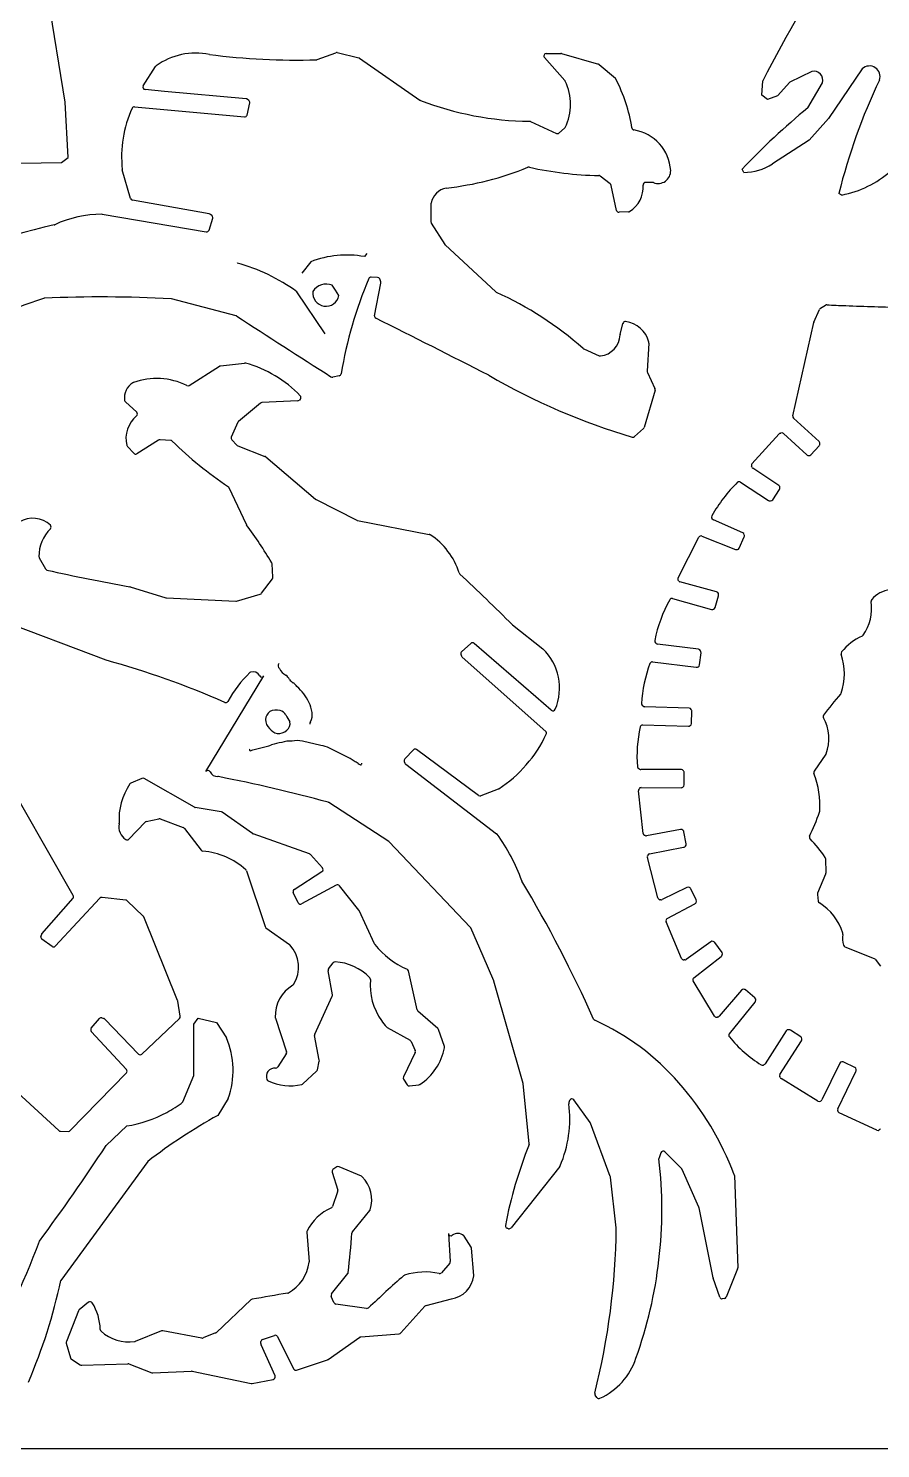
# Model space of a CAD drawing. Extents: x 0 to 821, y 0 to 548.
# Drawn here: x 156.1 to 296.6, y 0 to 234.2 of the extents above; entities that cross this region are included whole.
import ezdxf

# ---------------------------------------------------------------- set-up
doc = ezdxf.new("R2010")
doc.units = 0
doc.header["$MEASUREMENT"] = 0
doc.layers.add('WHITE', color=7, linetype='CONTINUOUS')

msp = doc.modelspace()

# ---------------------------------------------------------------- linework, layer by layer
at = {"layer": 'WHITE', "linetype": 'Continuous'}
for p, q in [((162.203925, 222.000281), (158.603925, 243.960281)), ((203.733925, 229.020281), (206.794169, 230.149639)), ((207.023925, 230.160281), (210.59412, 229.300037)), ((241.493925, 230.010281), (243.91399, 230.030002)), ((244.023925, 230.020281), (250.08407, 228.279803)), ((175.053925, 224.690281), (177.063924, 227.890281)), ((210.723925, 229.240281), (220.643514, 222.330351)), ((244.563925, 225.570281), (241.203685, 229.340042)), ((250.233925, 228.200281), (252.874324, 225.950081)), ((293.563739, 227.489689), (288.023925, 219.290281)), ((277.013925, 223.160281), (277.173925, 225.520281)), ((281.643925, 225.290281), (279.593925, 223.040281)), ((285.234225, 227.059962), (281.643925, 225.290281)), ((284.623671, 221.080207), (287.023925, 225.180281)), ((178.573925, 223.780281), (175.363529, 224.080062)), ((192.013925, 222.550281), (178.573925, 223.780281)), ((192.453925, 222.300281), (192.203461, 222.480452)), ((277.973925, 222.440281), (277.013925, 223.160281)), ((279.593925, 223.040281), (277.973925, 222.440281)), ((162.693925, 212.900281), (162.203925, 222.000281)), ((173.623925, 221.230281), (191.733998, 219.560053)), ((192.163925, 219.870281), (192.614287, 221.889787)), ((238.873925, 218.810281), (243.154212, 216.839794)), ((288.023925, 219.290281), (284.833925, 215.730281)), ((243.583925, 216.910281), (244.493911, 217.700463)), ((284.833925, 215.730281), (278.773925, 211.810281)), ((151.543925, 211.900281), (161.583925, 212.040281)), ((161.583925, 212.040281), (162.693925, 212.900281)), ((172.963925, 206.120281), (171.613548, 210.849599)), ((274.043425, 210.41004), (273.753925, 210.950281)), ((252.043925, 208.510281), (250.373664, 209.820253)), ((259.013925, 208.760281), (257.853447, 208.759841)), ((253.083925, 204.160281), (252.19415, 208.279602)), ((290.223511, 206.690028), (289.713925, 206.930281)), ((185.953925, 203.580281), (173.284295, 205.839706)), ((222.483925, 205.290281), (222.483617, 202.249743)), ((255.023925, 203.890281), (253.483708, 203.840256)), ((168.303925, 203.530281), (185.453598, 200.619836)), ((185.903925, 200.900281), (186.503632, 202.880001)), ((186.373925, 203.300281), (186.143948, 203.499586)), ((222.543925, 202.030281), (224.754287, 198.529725)), ((211.913925, 197.050281), (211.503925, 196.530281)), ((224.823925, 198.450281), (233.154335, 190.709929)), ((190.524113, 195.460217), (190.623925, 195.510281)), ((202.674157, 195.679535), (201.193925, 193.800281)), ((213.683925, 193.100281), (212.644016, 193.159699)), ((213.183925, 186.790281), (214.234417, 192.179872)), ((214.213925, 192.400281), (214.03387, 192.849605)), ((205.073925, 183.820281), (200.363925, 190.740281)), ((206.723925, 191.010281), (206.193925, 191.820281)), ((207.304224, 190.09955), (206.723925, 191.010281)), ((190.363925, 186.790281), (179.724218, 189.560457)), ((285.603586, 185.730094), (286.523925, 187.840281)), ((286.673777, 188.019903), (287.503925, 188.530281)), ((253.663925, 183.710281), (254.133613, 185.520067)), ((282.114134, 170.280452), (285.583925, 185.660281)), ((247.663925, 181.320281), (250.213926, 180.18028)), ((258.413925, 182.280281), (258.134276, 177.630389)), ((182.653428, 175.280154), (187.653925, 178.460281)), ((187.813444, 178.509819), (191.773925, 178.990281)), ((207.373925, 176.900281), (206.283829, 176.680162)), ((258.163925, 177.440281), (259.404128, 174.770438)), ((259.423925, 174.490281), (257.63438, 168.369835)), ((173.984018, 170.869862), (172.123925, 172.590281)), ((194.39395, 172.37954), (190.763925, 169.350281)), ((200.543622, 172.779788), (194.633925, 172.470281)), ((200.934014, 173.020367), (200.793925, 172.890281)), ((190.653425, 169.210099), (189.573925, 166.750281)), ((286.473587, 166.030016), (282.233925, 169.900281)), ((179.584393, 166.21966), (177.823925, 166.310281)), ((189.653607, 166.310039), (190.493925, 165.450281)), ((257.513925, 168.180281), (256.02405, 166.869772)), ((275.393599, 162.360333), (279.863925, 167.290281)), ((280.023803, 167.400008), (280.153925, 167.450281)), ((280.564216, 167.370029), (284.413925, 163.840281)), ((173.484004, 164.099857), (172.443925, 165.240281)), ((177.5935, 166.249909), (173.993925, 164.030281)), ((190.633682, 165.359794), (195.123925, 163.600281)), ((285.103661, 163.83962), (286.463925, 165.340281)), ((286.564151, 165.520489), (286.593925, 165.650281)), ((195.243505, 163.530276), (203.473925, 156.520281)), ((275.374078, 161.819513), (275.323925, 161.940281)), ((279.823925, 158.810281), (275.513925, 161.640281)), ((284.593924, 163.750281), (284.723925, 163.720281)), ((273.52362, 159.360256), (278.133925, 156.330281)), ((192.05431, 152.350355), (189.243925, 158.430281)), ((278.813428, 156.430084), (279.933925, 158.130281)), ((280.003508, 158.330378), (280.003925, 158.450281)), ((203.554323, 156.460482), (210.273925, 153.060281)), ((278.334022, 156.259697), (278.463925, 156.250281)), ((210.374405, 153.020488), (222.213925, 150.740281)), ((268.884302, 153.260133), (268.803925, 153.390281)), ((273.893924, 150.990281), (269.063925, 153.110281)), ((263.204047, 143.590183), (266.653925, 150.270281)), ((267.153992, 150.459786), (272.653925, 148.250281)), ((273.303925, 148.480282), (274.113925, 150.340281)), ((274.143475, 150.539948), (274.133925, 150.670281)), ((272.853806, 148.230093), (272.983925, 148.240281)), ((157.92437, 146.880188), (158.923925, 145.050281)), ((196.433708, 143.659578), (196.283925, 145.880281)), ((194.563545, 141.040009), (196.353925, 143.400281)), ((263.323747, 143.049988), (263.253925, 143.140281)), ((269.573925, 141.240281), (263.523925, 142.930281)), ((172.903617, 142.099742), (178.793925, 140.270281)), ((190.444392, 139.730162), (194.353925, 140.890281)), ((269.333924, 138.670282), (269.883925, 140.620281)), ((269.883925, 140.830281), (269.853925, 140.960281)), ((178.89422, 140.260251), (190.313925, 139.720281)), ((262.293875, 140.160086), (268.723925, 138.360281)), ((268.933921, 138.36028), (269.053925, 138.390281)), ((168.963308, 129.989851), (151.173925, 136.710281)), ((235.924077, 135.820148), (240.913925, 131.870281)), ((229.063926, 132.770282), (227.523925, 131.390281)), ((239.793925, 123.940281), (229.593925, 132.770281)), ((259.614339, 132.730245), (259.493925, 132.830281)), ((266.604287, 131.789581), (259.823925, 132.640281)), ((266.743925, 129.220281), (266.993925, 131.230281)), ((266.964125, 131.439881), (266.913925, 131.550281)), ((227.413479, 130.959532), (227.513925, 130.670281)), ((227.623829, 130.500157), (241.393925, 118.260281)), ((259.014202, 129.720053), (266.183925, 128.820281)), ((266.393923, 128.85028), (266.503925, 128.900281)), ((185.38378, 111.620232), (194.963925, 127.410281)), ((163.534112, 91.220038), (145.283925, 123.030281)), ((242.323829, 121.750493), (239.793925, 123.940281)), ((257.493433, 122.380164), (257.373925, 122.470281)), ((265.043521, 122.090294), (257.713925, 122.310281)), ((265.444042, 121.76981), (265.383925, 121.880281)), ((265.433938, 119.539682), (265.493925, 121.570281)), ((257.374003, 119.320341), (264.913925, 119.090281)), ((265.113452, 119.140162), (265.223925, 119.200281)), ((204.353925, 115.950281), (201.293924, 116.650281)), ((208.493925, 114.130281), (205.734084, 115.45961)), ((219.594272, 115.21046), (218.163925, 113.720281)), ((230.33345, 107.699686), (220.123925, 115.250281)), ((218.084276, 113.289798), (218.203925, 113.000281)), ((218.333751, 112.839573), (233.313925, 101.379981)), ((287.574408, 114.479854), (285.633925, 111.710281)), ((174.843508, 110.499532), (173.013925, 109.730281)), ((183.483605, 105.760395), (175.193925, 110.480281)), ((256.853806, 112.02981), (256.723925, 112.110281)), ((263.764302, 111.969823), (257.053925, 111.980281)), ((264.163897, 111.660372), (264.103925, 111.770281)), ((264.213878, 109.429563), (264.223925, 111.460281)), ((233.583925, 108.740281), (230.713925, 107.650281)), ((257.43382, 101.429985), (256.683925, 108.430281)), ((256.723843, 108.669793), (256.783925, 108.770281)), ((257.133454, 108.980398), (263.703925, 108.970281)), ((263.913518, 109.019994), (264.023925, 109.080281)), ((187.883931, 104.999966), (183.623925, 105.710281)), ((215.534101, 100.119987), (205.653925, 106.520281)), ((172.694216, 100.470017), (175.363925, 103.279981)), ((175.56404, 103.399951), (177.623925, 103.819981)), ((177.834273, 103.809998), (181.663925, 102.389981)), ((193.083924, 101.389981), (188.053925, 104.929981)), ((181.844108, 102.260049), (184.613925, 98.679981)), ((202.453607, 98.060027), (193.183925, 101.339981)), ((257.803803, 101.059982), (257.693925, 101.099981)), ((263.624033, 102.09998), (258.013925, 101.039981)), ((264.083535, 101.879991), (264.003925, 101.969981)), ((264.553514, 99.699958), (264.173925, 101.689981)), ((228.953925, 85.999981), (215.603925, 100.059981)), ((258.503587, 98.079989), (264.133925, 99.149981)), ((264.323636, 99.239971), (264.423925, 99.319981)), ((204.593488, 95.760006), (202.623925, 97.949981)), ((259.903753, 90.790031), (258.153925, 97.479981)), ((258.164001, 97.710019), (258.203925, 97.819981)), ((287.51365, 97.269998), (287.563925, 94.859981)), ((192.054071, 95.259963), (195.133925, 86.059981)), ((199.944263, 92.209978), (204.513925, 95.159981)), ((287.534341, 94.700031), (286.203925, 91.559981)), ((200.613887, 89.979974), (199.793925, 91.709981)), ((206.883922, 92.889979), (201.163925, 89.799981)), ((210.604205, 88.780031), (207.383925, 92.789981)), ((264.683894, 92.530043), (260.583925, 90.519981)), ((265.184022, 92.440041), (265.073925, 92.509981)), ((266.214049, 90.459975), (265.323925, 92.279981)), ((286.18415, 91.350037), (286.323925, 90.259981)), ((158.354087, 84.879953), (163.493925, 90.759981)), ((167.924064, 90.74999), (160.553925, 82.839981)), ((172.183924, 90.449981), (168.263925, 90.869981)), ((175.07387, 87.799956), (172.413925, 90.339981)), ((260.353982, 90.479964), (260.233925, 90.499981)), ((261.423987, 87.379989), (265.973925, 89.819981)), ((266.114418, 89.949995), (266.193925, 90.059981)), ((180.734101, 73.859975), (175.173925, 87.659981)), ((213.203521, 83.200046), (210.653925, 88.699981)), ((263.804281, 80.810004), (261.243925, 86.869981)), ((158.193562, 84.399974), (158.263925, 84.709981)), ((195.284124, 85.859981), (199.183925, 83.099981)), ((231.063925, 81.199981), (229.033925, 85.879981)), ((160.034306, 82.790024), (158.353925, 83.989981)), ((268.603966, 83.569986), (264.523925, 80.639981)), ((269.113631, 83.559957), (269.003925, 83.609981)), ((270.463834, 81.779969), (269.273925, 83.429981)), ((290.7139, 82.750018), (295.513925, 80.829981)), ((205.603885, 79.099977), (206.353925, 80.089981)), ((232.844062, 77.120035), (231.063925, 81.199981)), ((264.303559, 80.559985), (264.183925, 80.559981)), ((265.804137, 77.629999), (270.323925, 81.109981)), ((270.444364, 81.260032), (270.503925, 81.389981)), ((295.673654, 80.699963), (296.593925, 79.529981)), ((206.244309, 74.829957), (205.533925, 78.789981)), ((220.213441, 72.329976), (218.773925, 78.769981)), ((237.664302, 60.20996), (232.863925, 77.069981)), ((269.223589, 71.310036), (265.703925, 77.109981)), ((273.664298, 75.590018), (269.983925, 71.289981)), ((274.163503, 75.709959), (274.033925, 75.729981)), ((275.893624, 74.299988), (274.353925, 75.619981)), ((181.163494, 71.290042), (180.753925, 73.779981)), ((203.323541, 68.340006), (206.213925, 74.589981)), ((271.673923, 68.379978), (275.923925, 73.609981)), ((276.003725, 73.799981), (276.023925, 73.919981)), ((166.493938, 69.320025), (167.823925, 70.899981)), ((168.243604, 71.020003), (168.543925, 70.929981)), ((168.71384, 70.830037), (174.283925, 65.049981)), ((174.843833, 65.039993), (181.043925, 70.939981)), ((183.413925, 69.999981), (184.103925, 70.949981)), ((184.103925, 70.949981), (187.153925, 70.269981)), ((187.153925, 70.269981), (188.763925, 67.749981)), ((196.844203, 70.960044), (198.683925, 65.439981)), ((223.623798, 69.270044), (220.343925, 72.109981)), ((269.7744, 71.159951), (269.663925, 71.129981)), ((172.29374, 62.490002), (166.503925, 68.789981)), ((183.403925, 61.539981), (183.413925, 69.999981)), ((204.08401, 64.04005), (203.293925, 68.099981)), ((215.244142, 69.440006), (219.043925, 67.319981)), ((224.704242, 66.300029), (223.743925, 69.099981)), ((281.054421, 68.889977), (277.583925, 63.449981)), ((281.533829, 69.069964), (281.403925, 69.069981)), ((283.433492, 67.910046), (281.733925, 68.999981)), ((219.203441, 67.139974), (219.903925, 65.639981)), ((280.003565, 61.67005), (283.553925, 67.229981)), ((283.614401, 67.430039), (283.623925, 67.559981)), ((198.643653, 65.099962), (197.263925, 62.919981)), ((203.763693, 62.460024), (204.073925, 63.879981)), ((219.893768, 65.289954), (217.933925, 61.289981)), ((277.424384, 63.309983), (277.283925, 63.239981)), ((289.854079, 63.550052), (286.923925, 57.509981)), ((290.304397, 63.779962), (290.183925, 63.769981)), ((292.334219, 62.860029), (290.513925, 63.739981)), ((163.034245, 52.429958), (172.283925, 61.939981)), ((181.6135, 57.159945), (183.403925, 61.539981)), ((201.373953, 60.140019), (203.643925, 62.249981)), ((217.964363, 60.890039), (218.563925, 59.969981)), ((280.033511, 61.169956), (279.983925, 61.279981)), ((286.263899, 57.280035), (280.183925, 61.009981)), ((289.534044, 56.009954), (292.533925, 62.199981)), ((292.573568, 62.409958), (292.563925, 62.529981)), ((153.663925, 59.309981), (161.143925, 52.429981)), ((218.943882, 59.799956), (220.503925, 59.979981)), ((238.683487, 50.320016), (237.683925, 60.139981)), ((189.053705, 57.710036), (187.353925, 54.939981)), ((245.344231, 57.399985), (245.213925, 57.069981)), ((248.703925, 53.779981), (246.043925, 57.479981)), ((286.78402, 57.35002), (286.683925, 57.289981)), ((289.623562, 55.520045), (289.563925, 55.619981)), ((295.983795, 52.489969), (289.793925, 55.379981)), ((161.414158, 52.320022), (162.743925, 52.309981)), ((168.922851, 49.947727), (172.333925, 53.189981)), ((252.033925, 44.839981), (248.753925, 53.679981)), ((296.473972, 52.589993), (296.373925, 52.529981)), ((175.804543, 47.350299), (161.493925, 27.739981)), ((260.383575, 48.789959), (260.083925, 47.939981)), ((263.81416, 46.10004), (261.043925, 48.929981)), ((206.193531, 45.550042), (207.113925, 42.589981)), ((206.963868, 46.439977), (206.333925, 45.989981)), ((211.014309, 44.899957), (207.363925, 46.479981)), ((243.723946, 46.530017), (235.693925, 36.399981)), ((253.033924, 36.399981), (252.063925, 44.749981)), ((266.643925, 39.799981), (263.883925, 45.989981)), ((272.504101, 45.019975), (273.053925, 29.829981)), ((207.103509, 42.339998), (206.273925, 39.929981)), ((209.553756, 35.759958), (212.403925, 39.229981)), ((268.98354, 28.160002), (266.673925, 39.709981)), ((202.023443, 35.669956), (202.403925, 30.809981)), ((225.363646, 35.450013), (225.673925, 30.849981)), ((235.273924, 36.259981), (235.043925, 36.319981)), ((229.103924, 33.19998), (227.963925, 35.009981)), ((229.533925, 28.549981), (229.163925, 33.019981)), ((225.573925, 30.549981), (224.193925, 28.999981)), ((206.103572, 25.489995), (208.763925, 28.849981)), ((270.083673, 24.96004), (268.993925, 28.109981)), ((273.02442, 29.660027), (271.133925, 24.979981)), ((166.064018, 24.140034), (164.513925, 22.889981)), ((192.81344, 24.520031), (187.113925, 19.139981)), ((206.493816, 24.070039), (206.053925, 25.079981)), ((211.853927, 23.109981), (206.803925, 23.829981)), ((217.513917, 19.060032), (221.473925, 23.479981)), ((221.673806, 23.60001), (225.843925, 24.669981)), ((270.814084, 24.730041), (270.503925, 24.689981)), ((164.394125, 22.729982), (162.393925, 17.649981)), ((178.053432, 19.39999), (173.733925, 17.679981)), ((184.703436, 18.22999), (178.273925, 19.419981)), ((186.984276, 19.059959), (184.923925, 18.249981)), ((210.944388, 18.419951), (217.243925, 18.929981)), ((162.383711, 17.390012), (163.083925, 14.950001)), ((194.443932, 17.31999), (194.463925, 17.639981)), ((196.784378, 11.970005), (194.483925, 17.129981)), ((194.733648, 17.990022), (196.683925, 18.669981)), ((197.174313, 18.470031), (199.833925, 13.140001)), ((205.533925, 14.700001), (210.753925, 18.349981)), ((163.253598, 14.72), (164.683925, 13.810001)), ((200.323536, 12.94), (205.453925, 14.660001)), ((164.914353, 13.739996), (172.503925, 14.000001)), ((172.663848, 13.980005), (176.473925, 12.510001)), ((176.644074, 12.480005), (183.033925, 12.780001)), ((183.134331, 12.77), (192.853925, 10.760001)), ((193.003928, 10.760001), (196.493925, 11.410001)), ((249.844369, 8.419996), (249.553925, 8.810001)), ((0, 0), (820.574183, 0))]:
    msp.add_line(p, q, dxfattribs=at)
for centre, radius, start, end in [((500.408517, 110.415245), 251.163, 146.817081, 152.723298), ((183.742925, 218.702281), 11.3847, 78.798103, 125.243), ((200.311925, 340.347151), 111.406, 262.595481, 271.698609), ((206.926922, 229.769032), 0.403094, 76.07538, 109.228384), ((241.503233, 229.608288), 0.402101, 91.326549, 221.84437), ((243.933846, 229.628068), 0.402424, 77.065308, 92.828103), ((177.394551, 227.6707), 0.3969, 123.855865, 146.410527), ((203.578026, 229.3862), 0.397745, 275.221005, 293.076309), ((210.494925, 228.914281), 0.398306, 54.913724, 75.5791), ((249.977416, 227.897863), 0.396551, 49.695558, 74.397925), ((294.76573, 226.217735), 1.750043, 340.400202, 133.380098), ((244.253474, 225.317369), 0.40043, 22.422189, 39.168343), ((236.62378, 221.675983), 8.85398, 334.182143, 25.373772), ((252.609066, 225.65699), 0.395302, 26.00582, 47.853667), ((228.668712, 213.42761), 27.278285, 9.096578, 27.04391), ((285.594055, 225.610713), 1.493251, 343.24667, 103.943844), ((383.544306, 183.860991), 96.6247, 154.387152, 166.187137), ((175.393792, 224.479067), 0.400151, 148.140788, 265.662598), ((191.974134, 222.150135), 0.402119, 55.229128, 84.321156), ((191.221555, 212.908459), 19.72845, 155.817321, 185.785733), ((173.592925, 220.829281), 0.402116, 85.579443, 156.416), ((192.222968, 221.973485), 0.40017, 347.927042, 54.749983), ((220.848925, 222.671281), 0.398028, 238.931, 253.158449), ((239.347112, 270.70544), 51.8698, 248.970412, 269.30033), ((362.867746, 126.224959), 122.962, 129.518496, 136.446102), ((191.772804, 219.959292), 0.401121, 264.448244, 347.178915), ((238.722788, 218.435524), 0.404085, 68.036184, 91.286282), ((244.243535, 218.011773), 0.399502, 308.808523, 331.30791), ((243.314365, 217.208524), 0.402009, 246.522912, 312.107993), ((255.993902, 217.800428), 0.394588, 188.767568, 261.267041), ((254.805916, 210.298416), 7.200908, 3.437147, 80.987068), ((171.983925, 210.993281), 0.39727, 190.681164, 201.203), ((219.502823, 257.735049), 50.19788, 276.291915, 292.205321), ((238.625925, 210.890281), 0.399746, 77.2321, 112.342088), ((250.95196, 265.000045), 55.09618, 257.16671, 269.14992), ((273.960925, 219.379281), 8.969656, 270.527, 302.451596), ((250.121301, 209.510973), 0.399176, 50.786595, 88.098761), ((251.808786, 208.192896), 0.394998, 12.680213, 53.466587), ((257.853254, 208.35928), 0.400561, 89.972397, 184.204046), ((259.036925, 208.357281), 0.403646, 71.6013, 93.266439), ((259.927239, 210.662156), 2.06775, 248.348648, 1.884009), ((286.849925, 223.698281), 17.339655, 281.219, 310.991958), ((173.347864, 206.235483), 0.40085, 196.702087, 260.875166), ((225.633812, 204.689258), 3.21258, 101.301948, 167.775294), ((252.731593, 207.976075), 4.735416, 301.755797, 4.285258), ((222.88273, 205.279438), 0.398953, 166.951777, 178.442608), ((253.474969, 204.239062), 0.398901, 191.390505, 271.255345), ((255.014357, 204.289318), 0.399152, 271.373461, 301.656485), ((224.136782, -56.666048), 266.190773, 103.854839, 109.766528), ((160.336925, 202.178281), 0.402302, 278.154, 289.868989), ((168.285806, 185.030283), 18.50007, 90.160679, 114.978478), ((168.268925, 203.130281), 0.401528, 84.999355, 95.0006), ((185.89784, 203.184124), 0.400107, 52.040432, 81.942052), ((186.123048, 202.9927), 0.396919, 343.504885, 50.797831), ((222.885944, 202.242285), 0.402397, 178.938004, 211.793083), ((185.5161, 201.021253), 0.406254, 261.149964, 342.675921), ((208.573298, 180.700026), 16.09924, 79.51168, 111.495217), ((225.085546, 198.749851), 0.397729, 213.604627, 228.868569), ((182.881925, 166.911281), 29.554045, 53.734593, 75.014), ((275.31885, 166.033452), 68.5537, 156.916973, 170.6081), ((212.624143, 192.760319), 0.399874, 87.151443, 157.873501), ((213.662646, 192.700974), 0.399873, 21.820216, 86.94968), ((213.843815, 192.254713), 0.397707, 349.153313, 21.47024), ((168.395925, -17.590319), 207.475, 86.8923, 92.669188), ((205.177334, 190.521171), 2.168277, 173.398287, 348.787422), ((205.222925, 189.440281), 2.570455, 67.805366, 148.836), ((233.425574, 191.015592), 0.408657, 228.414691, 246.709373), ((209.897748, 138.877551), 56.792226, 48.466579, 65.70506), ((194.030925, 83.235681), 112.141, 108.406, 114.014), ((158.74534, 189.270197), 0.38953, 91.673381, 108.369273), ((179.593194, 189.187752), 0.395065, 70.63093, 82.645178), ((286.889925, 187.687281), 0.396693, 123.017, 157.313473), ((287.714925, 188.190281), 0.400151, 87.3387, 121.823252), ((305.581626, 551.481561), 363.330299, 267.184287, 267.674923), ((305.897925, 551.468281), 363.33, 267.625, 269.129), ((190.230898, 186.418077), 0.395261, 52.081275, 70.333007), ((940.102925, 1334.267281), 1370.69, 236.845, 237.617), ((213.570955, 186.719599), 0.393432, 169.650408, 243.346427), ((-769.139538, -1784.312319), 2202.034034, 62.957355, 63.500255), ((254.523575, 185.420325), 0.402516, 82.761811, 165.652785), ((253.986768, 181.307913), 4.549814, 13.89145, 82.580621), ((285.978519, 185.586827), 0.401373, 159.087489, 169.455098), ((250.003026, 183.779292), 3.65365, 276.608404, 357.655384), ((254.054704, 183.619328), 0.401224, 166.897878, 178.50127), ((247.823575, 181.690699), 0.403358, 228.104055, 246.683963), ((258.012834, 182.305897), 0.401908, 356.345711, 13.577135), ((187.848525, 178.115245), 0.39613, 95.080674, 119.423032), ((191.827374, 178.5897), 0.404131, 74.756013, 97.600113), ((186.562048, 159.797109), 19.9204, 43.781869, 74.356413), ((250.374481, 180.550039), 0.403113, 246.528752, 276.9842), ((174.801077, 173.28437), 2.84544, 120.343552, 189.392846), ((173.552143, 175.395033), 0.393142, 107.520543, 118.656884), ((177.261238, 165.440121), 11.0161, 63.052329, 110.3309), ((206.210371, 177.069958), 0.396657, 236.926426, 280.672371), ((207.292746, 177.289243), 0.397344, 281.788749, 350.035761), ((286.054925, 269.772281), 107.386, 239.791, 253.554), ((258.534857, 177.595496), 0.402098, 175.02183, 202.706743), ((182.435925, 175.620281), 0.403753, 243.135527, 302.598), ((200.663925, 173.305281), 0.392662, 313.47, 44.464335), ((259.03399, 174.603505), 0.406041, 343.808482, 24.275465), ((172.391833, 172.893779), 0.404828, 190.502669, 228.564056), ((194.64915, 172.067325), 0.403243, 92.163894, 129.262093), ((200.517699, 173.177266), 0.398323, 273.73153, 313.905546), ((177.003925, 166.560281), 4.790107, 129.239, 193.893151), ((173.714211, 170.574526), 0.400024, 310.484064, 47.586547), ((191.014614, 169.03903), 0.399652, 128.848905, 154.656524), ((282.502858, 170.193979), 0.398226, 167.458596, 227.520387), ((177.805612, 165.910249), 0.400451, 87.378978, 121.984092), ((189.93384, 166.588092), 0.394771, 155.742227, 224.776254), ((255.757514, 167.158395), 0.392867, 254.52758, 312.721729), ((257.246816, 168.483069), 0.403767, 311.417493, 343.713313), ((280.162925, 167.026281), 0.39887, 110.418, 138.557327), ((280.292642, 167.070537), 0.404287, 47.798752, 110.066836), ((172.744925, 165.508281), 0.40302, 194.094, 221.680764), ((173.78065, 164.370582), 0.40161, 222.384082, 302.076308), ((179.572623, 165.830574), 0.389264, 45.799961, 88.267323), ((224.749787, 211.971395), 64.1859, 225.603421, 236.254644), ((190.773811, 165.729395), 0.395273, 224.920908, 249.236617), ((286.177925, 165.617281), 0.398152, 315.91584, 345.931), ((286.201857, 165.73497), 0.40111, 347.810921, 47.355687), ((194.986594, 163.228562), 0.396276, 49.585503, 69.723425), ((275.683128, 162.096504), 0.391705, 137.659171, 203.504965), ((275.745568, 161.965194), 0.399033, 201.412838, 234.513512), ((284.677925, 164.143281), 0.401877, 228.934782, 257.935), ((284.809721, 164.111107), 0.400132, 257.618461, 317.274012), ((289.230925, 142.453281), 23.384597, 133.84, 150.973761), ((273.304158, 159.030126), 0.396421, 56.384943, 133.014957), ((188.881766, 158.261621), 0.399506, 24.971647, 57.853536), ((279.601925, 158.474281), 0.402716, 356.583412, 56.5467), ((279.605484, 158.356643), 0.39889, 325.425192, 356.224609), ((203.750704, 156.808458), 0.399566, 226.155774, 240.561649), ((278.361604, 156.656808), 0.398068, 235.112874, 266.026825), ((278.480179, 156.64827), 0.398321, 267.661266, 326.786205), ((156.839633, 149.110553), 4.28321, 46.935464, 120.534434), ((159.483925, 151.950281), 0.403031, 313.995, 45.91926), ((192.418925, 152.512281), 0.399023, 203.946, 215.535052), ((132.115779, 107.878563), 74.625285, 30.773273, 36.512404), ((210.46858, 153.405043), 0.395919, 240.550658, 256.239514), ((269.133285, 153.611951), 0.397009, 151.772847, 213.94182), ((269.216925, 153.476281), 0.396693, 213.017, 247.313473), ((164.032799, 147.21816), 6.160822, 133.860634, 181.374907), ((222.126925, 150.343281), 0.406421, 55.9998, 77.639394), ((215.893781, 140.820737), 11.7875, 17.522476, 56.765232), ((267.00766, 150.091386), 0.396399, 68.336556, 153.172855), ((273.733925, 150.620281), 0.403113, 7.125016, 66.6148), ((273.752701, 150.495761), 0.393265, 336.711617, 6.451303), ((272.79234, 148.621126), 0.395835, 249.532307, 278.933151), ((272.933925, 148.640281), 0.403113, 277.125016, 336.615), ((158.27591, 147.075582), 0.402193, 180.747528, 209.066364), ((195.88894, 145.866824), 0.395214, 1.951309, 29.261528), ((159.277122, 145.244923), 0.403279, 208.858595, 258.03308), ((223.288925, 428.969281), 291.258917, 257.287244, 260.028), ((196.034159, 143.640593), 0.4, 323.074195, 2.720441), ((227.511925, 144.493281), 0.3973, 198.120165, 227.667), ((-64.881999, -167.08235), 426.889, 45.198963, 46.818279), ((263.553925, 143.401281), 0.397644, 151.635, 221.023269), ((263.624519, 143.325723), 0.408037, 222.513263, 255.72752), ((172.796636, 141.717455), 0.396974, 74.366037, 81.908821), ((194.237159, 141.275352), 0.402385, 286.86893, 324.206261), ((269.463925, 140.850281), 0.405216, 15.751174, 74.2488), ((269.503925, 140.725281), 0.39424, 344.553684, 15.4463), ((298.75535, 136.870336), 4.778815, 97.349288, 139.094834), ((178.883925, 140.662281), 0.402199, 257.069449, 271.467), ((190.348925, 140.121281), 0.402525, 265.011763, 283.717), ((283.154653, 128.342616), 24.2856, 151.394588, 168.413565), ((262.181587, 139.77938), 0.39692, 73.566828, 151.306832), ((268.828925, 138.750281), 0.403887, 254.931512, 285.068), ((268.948925, 138.775281), 0.399061, 285.255119, 344.745), ((287.212027, 138.612428), 7.91421, 325.237703, 7.75344), ((295.453821, 139.740157), 0.404416, 140.104295, 188.534857), ((297.461562, 125.426114), 9.399273, 114.634528, 140.927821), ((293.395925, 134.339281), 0.39785, 291.802, 323.019817), ((227.794129, 131.091466), 0.402866, 132.121592, 199.116333), ((229.328925, 132.470281), 0.400281, 48.544766, 131.455), ((234.78379, 125.421969), 8.89715, 336.683189, 46.449014), ((259.755925, 133.134281), 0.401323, 167.626, 229.243852), ((259.871925, 133.041281), 0.403863, 230.37, 263.17413), ((266.546925, 131.395281), 0.398389, 22.89644, 81.7228), ((266.603988, 131.28176), 0.39332, 352.479343, 23.704208), ((290.474925, 131.093281), 0.40319, 140.366336, 199.262), ((131.060056, -7.082126), 142.215975, 66.180765, 74.542771), ((197.913925, 129.065281), 0.619495, 143.892, 227.252), ((227.889006, 130.79203), 0.394346, 197.983173, 227.74379), ((280.013268, 121.506512), 22.8573, 159.638271, 176.706264), ((258.963092, 129.319259), 0.404039, 82.732758, 159.672607), ((266.233925, 129.220281), 0.403113, 262.874984, 293.385), ((266.343925, 129.270281), 0.403113, 293.385221, 352.875), ((280.964204, 127.760069), 9.6748, 340.497045, 19.316139), ((205.363284, 114.378618), 18.585856, 133.142049, 151.66544), ((192.933691, 127.645539), 0.406042, 108.650561, 133.517602), ((193.168748, 126.842609), 1.242445, 28.222006, 107.07968), ((194.619091, 127.609952), 0.398471, 206.823089, 329.927551), ((199.56864, 129.595879), 2.297339, 205.403118, 244.618803), ((197.110492, 125.63403), 2.39352, 29.97649, 52.005408), ((200.677267, 127.795752), 1.778522, 212.890974, 239.084793), ((198.916426, 124.827364), 1.67287, 28.68047, 59.577637), ((195.233925, 119.600281), 7.929938, 25.7881, 49.499586), ((326.896014, 91.571528), 49.383783, 138.335984, 143.508631), ((289.710406, 124.670803), 0.399128, 317.265999, 339.355713), ((188.651091, 123.38921), 0.400671, 246.967213, 331.791786), ((196.490765, 120.219155), 6.52896, 10.329501, 25.696315), ((242.58333, 122.059941), 0.403855, 230.01689, 336.722502), ((257.59195, 122.803896), 0.39854, 177.716543, 236.834498), ((257.719739, 122.711408), 0.401169, 235.659106, 269.169543), ((265.032115, 121.690926), 0.399531, 28.290503, 88.364104), ((265.094928, 121.576531), 0.399045, 359.102463, 28.970076), ((197.275409, 119.963834), 2.09642, 130.849633, 173.268236), ((197.823835, 120.471183), 2.64337, 185.679617, 221.489376), ((196.999637, 118.679339), 3.072222, 78.474266, 110.889372), ((197.194385, 120.148513), 1.59707, 30.96398, 74.786163), ((204.669925, 123.744281), 6.706765, 204.433, 215.701347), ((197.954441, 119.493931), 1.312987, 305.860825, 14.85193), ((203.368684, 119.396876), 0.86669, 149.254579, 176.481295), ((200.115925, 121.111281), 2.811818, 333.118, 5.68577), ((265.035465, 119.551571), 0.39865, 298.212553, 358.291003), ((287.513925, 120.701281), 0.399184, 143.245463, 208.692), ((281.064018, 117.045527), 7.01482, 339.244847, 29.592691), ((197.832925, 120.464281), 2.64563, 221.247, 254.901), ((197.299168, 120.098263), 2.193789, 265.938044, 310.489459), ((221.597398, 127.173591), 21.9985, 303.264524, 334.751475), ((241.124834, 117.957079), 0.40539, 335.696234, 48.410968), ((277.862771, 114.272603), 21.4192, 167.222142, 184.961202), ((257.364037, 118.920278), 0.400187, 88.572977, 167.055478), ((264.920175, 119.489277), 0.399045, 269.102463, 298.969776), ((192.684925, 115.206281), 0.137791, 116.314, 277.892), ((-201.337075, 1582.087281), 1519.02, 285.035, 285.172), ((198.461925, 110.209281), 6.2265, 95.2294, 111.06), ((199.338597, 112.332181), 4.32587, 86.612096, 109.502435), ((200.443581, 112.610353), 4.12845, 78.113622, 101.872196), ((203.849529, 112.345125), 3.64027, 58.822136, 82.035481), ((219.881643, 114.930493), 0.401203, 52.851261, 135.747758), ((206.546738, 109.466595), 5.05386, 49.865458, 67.338437), ((207.228579, 107.738735), 6.15645, 58.183019, 65.267), ((210.969217, 113.386934), 0.647063, 220.105829, 259.725072), ((210.880658, 112.946317), 0.197901, 262.199876, 21.994466), ((218.455368, 113.443748), 0.401759, 136.503786, 202.531307), ((218.570294, 113.163454), 0.401064, 204.007242, 233.8579), ((256.919925, 112.456281), 0.397658, 185.198, 240.469575), ((287.264214, 114.726141), 0.396078, 321.551332, 335.143292), ((174.998876, 110.128751), 0.402016, 60.975925, 112.735051), ((185.722925, 111.410281), 0.398969, 25.182016, 148.24), ((187.321794, 112.171555), 1.37189, 205.541672, 271.750663), ((187.364925, 110.401281), 0.399098, 77.081723, 90.1751), ((139.168208, -136.875798), 252.329183, 74.751184, 78.967785), ((257.047097, 112.381737), 0.401514, 241.222863, 270.974373), ((263.756925, 111.568281), 0.401513, 30.205078, 88.9474), ((263.826925, 111.450281), 0.397126, 1.442914, 31.9422), ((285.963789, 111.483083), 0.400536, 145.442438, 202.445319), ((271.982925, 106.034281), 14.60468, 356.096, 21.260884), ((181.564925, 103.754681), 10.501647, 146.242127, 183.574), ((173.154925, 109.363281), 0.393154, 111.016585, 144.733), ((233.445807, 109.120969), 0.404969, 289.941417, 302.549228), ((257.085041, 108.486511), 0.405039, 153.095518, 187.979951), ((257.135459, 108.581283), 0.39912, 90.287862, 151.735931), ((263.719509, 109.371258), 0.40128, 267.774211, 298.912507), ((263.810502, 109.422641), 0.403435, 301.938794, 0.983083), ((183.683925, 106.100281), 0.394588, 239.486, 261.253838), ((205.445909, 106.184045), 0.39538, 58.25659, 77.181555), ((230.56856, 108.020548), 0.39778, 233.768145, 291.434655), ((170.684628, 103.08808), 0.3992, 347.249441, 1.715317), ((175.659739, 103.013435), 0.398187, 103.906472, 137.979295), ((177.710925, 103.429681), 0.399879, 72.0305, 102.566107), ((187.822925, 104.610381), 0.394341, 54.141407, 81.1002), ((232.041709, 125.308325), 58.1819, 335.260446, 339.486733), ((286.151178, 105.043082), 0.402469, 342.189083, 359.550927), ((173.561827, 102.533059), 2.531279, 169.370446, 237.007425), ((181.534066, 102.019998), 0.39211, 37.748883, 70.659597), ((193.311925, 101.720981), 0.401927, 235.44, 251.429814), ((233.073925, 101.059981), 0.4, 36.8699, 53.130102), ((208.412192, 83.203537), 30.8475, 19.755068, 35.919086), ((257.834925, 101.478581), 0.404004, 186.908, 249.573425), ((257.945925, 101.439781), 0.405542, 249.484, 279.652781), ((263.701925, 101.707281), 0.400269, 41.018949, 101.219), ((263.783054, 101.620546), 0.39699, 10.073061, 40.808427), ((285.244782, 100.791873), 0.398161, 155.09566, 225.058249), ((172.403545, 100.740234), 0.396872, 236.321874, 317.088555), ((184.927047, 98.928126), 0.399527, 218.396337, 265.216633), ((183.803925, 86.485481), 12.093713, 47.6975, 84.829864), ((215.307525, 99.785712), 0.403827, 42.779124, 55.87004), ((264.064925, 99.540581), 0.396648, 280.018021, 310.716), ((264.154702, 99.623884), 0.406002, 311.53715, 10.799516), ((273.228727, 88.356228), 16.8944, 32.646647, 46.004893), ((202.327205, 97.677574), 0.402799, 42.553823, 71.711126), ((258.543925, 97.578281), 0.402198, 160.876, 194.146806), ((258.581288, 97.687752), 0.399859, 101.205035, 160.68951), ((287.113907, 97.259763), 0.399874, 1.466692, 31.722866), ((191.672144, 95.13262), 0.402597, 18.439586, 47.617352), ((204.303707, 95.493143), 0.39394, 302.250956, 42.64223), ((287.162528, 94.851511), 0.401486, 337.833549, 1.208831), ((200.161661, 91.872011), 0.40185, 122.751219, 203.779012), ((207.073925, 92.539981), 0.398246, 38.884496, 118.496), ((237.830925, 93.754281), 0.40621, 197.816805, 208.577), ((49.864018, -18.347398), 218.451, 24.093461, 30.815603), ((264.860925, 92.169681), 0.401464, 57.956797, 116.163), ((264.960827, 92.103782), 0.403591, 25.885693, 56.425449), ((286.576056, 91.419026), 0.397932, 159.254469, 189.983726), ((163.193996, 91.017964), 0.395616, 319.299481, 30.71591), ((168.210925, 90.478881), 0.394675, 82.282563, 136.617), ((172.133925, 90.049981), 0.403113, 46.005086, 82.875), ((200.976925, 90.158981), 0.404784, 206.247, 297.514618), ((260.283925, 90.889881), 0.393093, 194.716, 262.692387), ((260.402925, 90.879781), 0.402762, 263.021, 296.705014), ((265.782347, 90.167914), 0.397189, 298.837852, 326.725466), ((265.853992, 90.277587), 0.403616, 327.374829, 26.86462), ((286.719882, 90.316876), 0.400024, 188.176814, 237.363886), ((281.648759, 82.23641), 9.13992, 17.337021, 57.911478), ((174.807925, 87.504281), 0.397742, 23.045378, 48.0302), ((210.293427, 88.531542), 0.397907, 25.043797, 38.644767), ((261.615925, 87.025481), 0.403193, 118.432, 202.685452), ((158.584974, 84.316711), 0.40017, 167.99065, 234.733732), ((158.650691, 84.61372), 0.398565, 138.088599, 166.023791), ((195.509824, 86.18588), 0.396423, 198.517183, 235.295587), ((228.663925, 85.719981), 0.403113, 23.385221, 43.9949), ((293.464038, 84.042675), 3.160442, 167.067239, 199.45476), ((289.993795, 84.836096), 0.399361, 347.550986, 18.079373), ((160.265722, 83.110327), 0.395155, 234.15216, 316.831041), ((198.961398, 82.773617), 0.395008, 44.411852, 55.712492), ((195.253645, 79.383331), 5.41888, 328.102596, 42.582861), ((213.553271, 83.398636), 0.402198, 209.588146, 221.920779), ((223.421925, 90.843881), 12.762825, 217.186, 247.529812), ((268.837925, 83.250381), 0.396066, 65.220818, 126.205), ((268.949223, 83.193371), 0.401765, 36.080712, 65.844502), ((290.861987, 83.121901), 0.400283, 199.231982, 248.287159), ((206.674371, 79.850159), 0.40025, 87.268732, 143.188855), ((206.246925, 71.768581), 8.49312, 43.734, 86.986333), ((264.174925, 80.959581), 0.399701, 201.977, 271.290227), ((264.28432, 80.9565), 0.396982, 272.777807, 307.125609), ((270.082311, 81.427275), 0.398814, 307.288547, 335.206322), ((270.133925, 81.549081), 0.402757, 336.732295, 34.9864), ((295.352777, 80.468885), 0.395422, 35.759421, 65.950096), ((205.924925, 78.864581), 0.398053, 143.75, 190.801804), ((212.092925, 77.362281), 0.402154, 355.394, 43.682508), ((222.781925, 76.478581), 10.323356, 175.269211, 214.982108), ((218.381925, 78.682481), 0.401647, 12.582962, 66.2122), ((266.044769, 77.313962), 0.397219, 127.285711, 210.898791), ((202.701925, 71.316281), 5.883104, 120.410763, 182.399), ((199.514436, 76.730296), 0.399625, 301.61494, 328.248045), ((232.479583, 76.946437), 0.403709, 17.819603, 25.468067), ((273.972925, 75.333281), 0.401363, 81.258179, 140.244), ((274.091364, 75.310807), 0.405619, 49.661063, 79.755492), ((180.362808, 73.72551), 0.394891, 7.928598, 19.907991), ((205.854185, 74.75744), 0.396807, 335.037927, 10.530072), ((275.630858, 73.997546), 0.400646, 348.837055, 49.015481), ((275.598727, 73.858323), 0.409178, 322.632293, 351.802737), ((168.125192, 70.640297), 0.397741, 72.679921, 139.239671), ((168.431925, 70.545281), 0.400672, 45.2872, 73.767823), ((180.772625, 71.228099), 0.395747, 313.277934, 9.005137), ((197.224888, 71.086965), 0.401285, 182.41955, 198.438452), ((222.823925, 76.418881), 10.3238, 214.577, 221.932), ((220.606813, 72.4146), 0.402372, 192.140588, 229.20554), ((249.652671, 70.981499), 0.398814, 202.319727, 245.0186), ((233.31556, 34.468705), 39.6023, 40.712791, 65.903396), ((269.565999, 71.518959), 0.401115, 211.389574, 284.130616), ((269.679294, 71.547026), 0.398588, 283.80437, 319.84255), ((166.803925, 69.060781), 0.404144, 140.094, 222.071514), ((203.684195, 68.173665), 0.397165, 155.239841, 190.691763), ((215.442168, 69.791814), 0.403712, 222.317361, 240.625679), ((223.368925, 68.962781), 0.39931, 20.095889, 50.3245), ((271.984156, 68.130267), 0.398246, 141.168965, 218.920173), ((281.387925, 68.671781), 0.398521, 87.699047, 146.805), ((281.506925, 68.672381), 0.398561, 55.281207, 86.1287), ((283.22791, 67.571381), 0.396179, 358.351058, 58.740726), ((176.184017, 62.362736), 13.6849, 340.123864, 23.182643), ((218.837743, 66.976586), 0.400538, 24.07429, 59.01852), ((219.534014, 65.475554), 0.404809, 332.71047, 23.965373), ((215.500622, 67.880781), 9.385389, 303.450512, 349.000552), ((224.3242, 66.177909), 0.399181, 347.285514, 17.81392), ((288.302547, 81.471419), 21.4761, 219.261376, 237.942669), ((283.212319, 67.442417), 0.402273, 328.123543, 358.236826), ((174.568925, 65.330081), 0.399601, 224.503199, 313.461), ((198.304107, 65.312572), 0.400618, 327.946919, 18.543908), ((203.684925, 63.984681), 0.402844, 344.935738, 7.89887), ((277.121063, 63.599389), 0.394586, 236.578836, 294.37702), ((277.247248, 63.672751), 0.403705, 296.025794, 326.508383), ((290.212925, 63.369281), 0.401748, 94.13947, 153.263), ((290.336589, 63.379646), 0.401608, 63.796259, 94.597535), ((172.003821, 62.220077), 0.396121, 315.000711, 42.954652), ((196.712797, 61.378097), 1.372589, 82.855191, 203.534747), ((196.928337, 63.137334), 0.399827, 263.563524, 327.069636), ((203.370681, 62.544955), 0.402085, 312.809905, 347.805801), ((218.29411, 61.116264), 0.399888, 154.252073, 214.452315), ((280.344108, 61.457374), 0.401498, 148.014406, 206.220654), ((280.38972, 61.354177), 0.401027, 207.346674, 239.124709), ((292.165897, 62.497921), 0.399317, 4.604967, 65.06912), ((292.174659, 62.376541), 0.400307, 333.828331, 4.788597), ((195.823396, 60.989595), 0.402041, 203.38614, 243.42699), ((199.23763, 68.141822), 8.327337, 244.430827, 283.658741), ((201.109925, 60.433181), 0.394581, 283.798371, 312.007), ((218.890925, 60.191281), 0.394845, 214.088507, 277.707), ((220.440925, 60.374581), 0.399597, 279.071022, 305.679), ((237.293555, 60.068262), 0.396903, 10.410327, 20.916695), ((226.642033, 27.842793), 48.9872, 20.676759, 41.495798), ((168.970925, 73.861881), 20.9473, 298.368, 307.124), ((226.103925, 54.270181), 19.254959, 336.59, 7.729733), ((245.583925, 56.909981), 0.403113, 156.614779, 187.125), ((245.715749, 57.250431), 0.40049, 34.971715, 158.072861), ((286.465925, 57.620081), 0.395588, 239.285, 303.441009), ((286.560925, 57.686481), 0.403635, 303.547, 334.069779), ((168.980134, 73.868752), 20.948974, 279.212313, 298.336908), ((235.422925, -30.791119), 98.28759, 119.279132, 127.342), ((289.893925, 55.841481), 0.397445, 154.914, 213.869991), ((289.953925, 55.747981), 0.401278, 214.604, 246.501434), ((161.41872, 52.718276), 0.39828, 226.37333, 269.343739), ((162.747925, 52.711481), 0.40152, 269.429202, 315.484), ((248.368925, 53.549981), 0.406356, 18.657888, 34.4722), ((296.143925, 52.849981), 0.394081, 246.021, 305.706691), ((296.238925, 52.913781), 0.400069, 305.977, 335.831025), ((-95.245642, 222.542585), 315.553447, 323.356683, 326.84135), ((307.54361, 22.645399), 74.161, 158.246429, 169.004686), ((238.291802, 50.264842), 0.395551, 340.161118, 8.018119), ((188.033324, 39.433692), 72.5106, 340.215067, 6.593733), ((260.464187, 47.80743), 0.402702, 160.782647, 186.767598), ((260.75813, 48.65067), 0.399616, 44.342593, 159.600987), ((206.573682, 45.671098), 0.398961, 126.938363, 197.663618), ((207.197925, 46.119381), 0.396974, 65.28131, 126.132), ((210.857837, 44.537939), 0.394386, 45.661625, 66.625009), ((207.31388, 40.98804), 5.410481, 342.487893, 45.092721), ((243.405925, 46.765581), 0.395673, 323.472, 338.42022), ((251.673925, 44.669981), 0.398121, 11.592175, 25.2777), ((263.515632, 45.833667), 0.400091, 22.997707, 41.742133), ((272.107999, 44.983859), 0.397745, 5.209734, 23.105957), ((206.724159, 42.481012), 0.404712, 339.608724, 15.619684), ((205.896925, 40.063281), 0.399872, 294.682, 340.527378), ((209.495925, 32.101981), 8.337154, 114.308833, 153.054), ((212.093489, 39.480041), 0.398623, 321.147997, 342.471831), ((266.283925, 39.629981), 0.398121, 11.592175, 25.2777), ((202.423623, 35.70187), 0.40145, 153.660105, 184.559649), ((-67.486939, 58.321338), 277.886435, 353.953488, 355.298034), ((209.862296, 35.505931), 0.399658, 140.534595, 174.788057), ((225.758915, 35.482201), 0.396577, 184.65544, 308.073454), ((226.901925, 34.030081), 1.4515, 46.907295, 128.244), ((235.141925, 36.713281), 0.405326, 169.083, 256.008326), ((235.376925, 36.650981), 0.404339, 255.242, 321.627885), ((134.953773, 37.933057), 118.091197, 345.89286, 359.232356), ((252.633747, 36.371806), 0.401168, 357.016982, 4.027236), ((61.913927, 68.86956), 102.093163, 327.370187, 340.154403), ((227.632489, 34.789629), 0.398, 33.617618, 49.00752), ((228.764925, 32.986981), 0.400362, 4.727988, 32.1419), ((195.722206, 31.547538), 6.73155, 299.174258, 353.024094), ((202.003925, 30.769981), 0.401995, 354.289, 5.710593), ((225.281925, 30.813981), 0.39365, 317.883, 5.247139), ((208.460581, 29.105974), 0.396926, 319.838819, 351.887177), ((510.731925, -298.285719), 438.744911, 131.854447, 132.88), ((218.257925, 28.222681), 0.397339, 108.238974, 133.68), ((221.508925, 17.879781), 11.239085, 78.166749, 107.477), ((223.899174, 29.271626), 0.400836, 257.681562, 317.335994), ((225.210925, 28.976581), 4.352872, 278.361673, 353.317), ((229.143768, 28.508418), 0.392365, 354.382086, 6.080749), ((269.378534, 28.215912), 0.398931, 188.056452, 195.398879), ((272.654475, 29.811788), 0.399864, 337.695264, 2.607632), ((70.732125, 47.485781), 92.88488, 336.844, 347.7262), ((166.315024, 23.82972), 0.399123, 31.794001, 128.968596), ((159.271919, 19.42804), 8.704548, 1.329466, 31.994232), ((193.099386, 24.232652), 0.405404, 100.635526, 134.856889), ((505.904515, -1789.728136), 1841.139123, 99.599572, 99.784228), ((198.822925, 26.025981), 0.399264, 277.293, 296.908319), ((206.424144, 25.243165), 0.404588, 142.40486, 203.786826), ((206.864925, 24.229181), 0.403834, 203.211, 261.312087), ((221.76811, 23.216526), 0.394909, 103.81564, 138.154271), ((270.463925, 25.089881), 0.401896, 198.853, 275.712012), ((270.765785, 25.121463), 0.394391, 277.034458, 338.977328), ((164.763126, 22.578541), 0.398868, 128.665366, 157.686328), ((211.904336, 23.507056), 0.400262, 262.765004, 313.77632), ((168.375931, 19.635539), 0.401846, 180.790008, 227.352304), ((172.698925, 24.478381), 6.893481, 228.194, 277.879265), ((178.198925, 19.019581), 0.407364, 79.390713, 110.93), ((186.842288, 19.43504), 0.401057, 290.734255, 312.633203), ((217.216925, 19.331481), 0.402407, 273.847224, 317.573), ((162.763801, 17.505264), 0.397179, 158.63165, 196.86842), ((173.562925, 18.042981), 0.401261, 281.646, 295.223923), ((184.77927, 18.619514), 0.396837, 258.983225, 291.378007), ((194.842925, 17.304781), 0.399294, 177.817, 205.961825), ((194.864211, 17.610479), 0.401372, 108.983217, 175.784847), ((196.814925, 18.289781), 0.402136, 26.6359, 109.011672), ((210.983336, 18.019723), 0.402119, 95.55821, 124.785509), ((163.467049, 15.055049), 0.397265, 195.333051, 237.499956), ((205.315925, 15.036001), 0.400525, 290.154211, 302.976), ((245.734925, 18.401281), 11.098897, 294.478, 341.554398), ((164.909582, 14.138536), 0.398569, 235.516457, 270.685877), ((172.534925, 13.598621), 0.402575, 71.3227, 94.416389), ((176.626925, 12.879501), 0.399924, 247.506871, 272.458), ((183.044925, 12.380941), 0.399212, 77.0581, 91.578946), ((196.424925, 11.801061), 0.397101, 280.006475, 25.1737), ((200.193081, 13.319938), 0.40171, 206.610814, 288.95033), ((192.928925, 11.150001), 0.397146, 259.114473, 280.886), ((249.873021, 9.053349), 0.401299, 166.064101, 217.329724), ((250.162773, 8.660552), 0.399059, 217.07114, 295.358965)]:
    msp.add_arc(centre, radius, start, end, dxfattribs=at)

doc.saveas('drawing.dxf')
